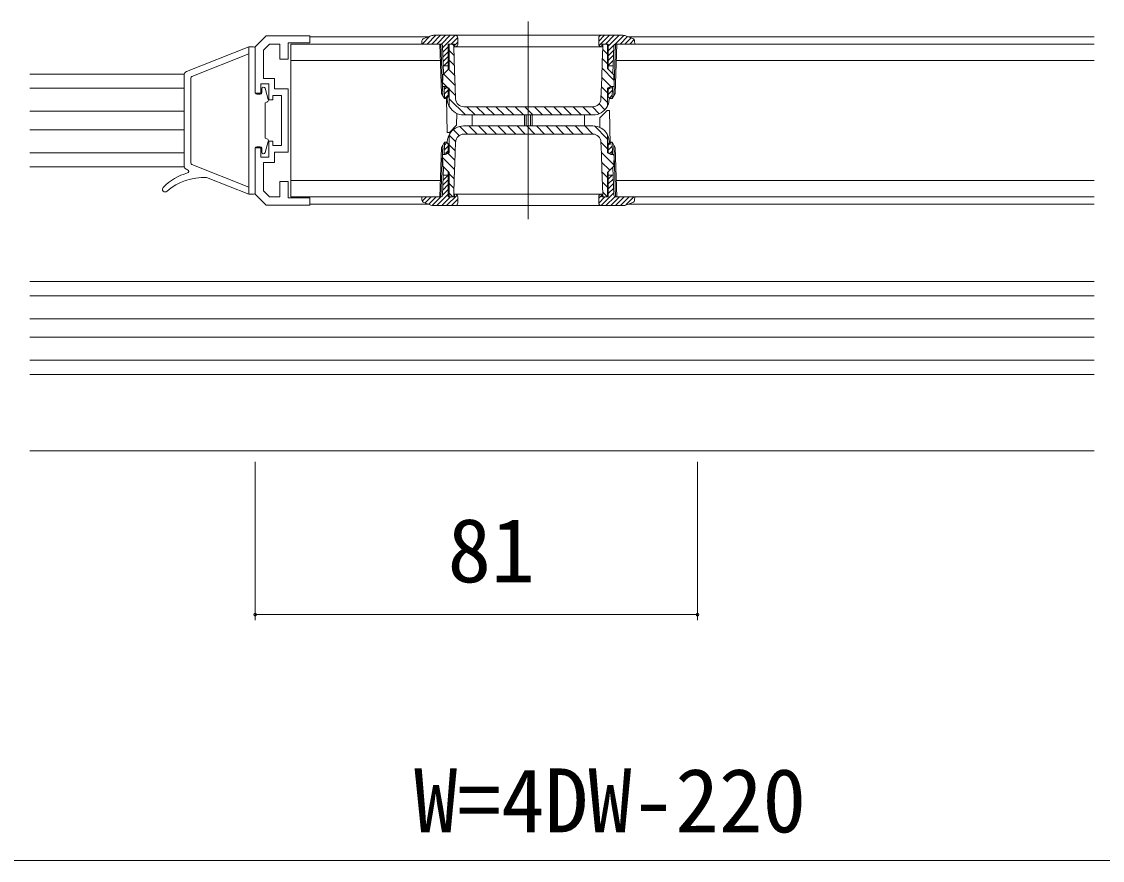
# Model space of a CAD drawing. Units: millimetres, scale not verified. Extents: x -2376 to -396, y -1680 to 1510.
# Drawn here: x -1855.4 to -1657.4, y -767.1 to -613.5 of the extents above; entities that cross this region are included whole.
import ezdxf
from ezdxf.enums import TextEntityAlignment as Align

# ---------------------------------------------------------------- set-up
doc = ezdxf.new("R2010")
doc.units = ezdxf.units.MM
doc.header["$LTSCALE"] = 8
for name, color, linetype, lineweight in [('0-3_YKK_11', 7, 'Continuous', 9), ('0-4_YKK_12', 2, 'Continuous', 9), ('0-7_YKK_13', 4, 'Continuous', 9), ('0-8_YKK_D', 6, 'Continuous', 9)]:
    doc.layers.add(name, color=color, linetype=linetype, lineweight=lineweight)
doc.styles.add('ＭＳ ゴシック', font='')
doc.styles.get('ＭＳ ゴシック').set_extended_font_data('MS Gothic')

msp = doc.modelspace()

# ---------------------------------------------------------------- linework, layer by layer
at = {"layer": '0-3_YKK_11'}
for p, q in [((-1810.591, -616.104), (-1812.591, -618.104)), ((-1811.091, -618.725), (-1809.97, -617.604)), ((-1802.591, -616.104), (-1810.591, -616.104)), ((-1809.97, -617.604), (-1808.091, -617.604)), ((-1808.091, -617.604), (-1808.091, -620.404)), ((-1806.591, -617.404), (-1802.591, -617.404)), ((-1806.591, -620.404), (-1806.591, -617.404)), ((-1802.591, -617.404), (-1802.591, -616.104)), ((-1812.591, -618.104), (-1812.591, -626.604)), ((-1811.091, -623.904), (-1811.091, -618.725)), ((-1808.091, -620.404), (-1806.591, -620.404)), ((-1811.591, -624.904), (-1810.091, -624.904)), ((-1811.591, -626.604), (-1811.591, -624.904)), ((-1809.091, -623.904), (-1811.091, -623.904)), ((-1810.091, -624.904), (-1810.091, -627.804)), ((-1809.091, -625.804), (-1809.091, -623.904)), ((-1812.591, -626.604), (-1811.591, -626.604)), ((-1809.391, -627.004), (-1807.791, -627.004)), ((-1809.391, -627.804), (-1809.391, -627.004)), ((-1806.591, -625.804), (-1809.091, -625.804)), ((-1807.791, -627.004), (-1807.791, -636.204)), ((-1806.591, -637.404), (-1806.591, -625.804)), ((-1810.091, -627.804), (-1809.391, -627.804)), ((-1810.091, -635.404), (-1810.091, -638.304)), ((-1809.391, -635.404), (-1810.091, -635.404)), ((-1809.391, -636.204), (-1809.391, -635.404)), ((-1812.591, -636.604), (-1812.591, -645.104)), ((-1811.591, -636.604), (-1812.591, -636.604)), ((-1811.591, -638.304), (-1811.591, -636.604)), ((-1807.791, -636.204), (-1809.391, -636.204)), ((-1810.091, -638.304), (-1811.591, -638.304)), ((-1811.091, -639.304), (-1809.091, -639.304)), ((-1811.091, -644.483), (-1811.091, -639.304)), ((-1809.091, -637.404), (-1806.591, -637.404)), ((-1809.091, -639.304), (-1809.091, -637.404)), ((-1808.091, -642.804), (-1808.091, -645.604)), ((-1806.591, -642.804), (-1808.091, -642.804)), ((-1806.591, -645.804), (-1806.591, -642.804)), ((-1812.591, -645.104), (-1810.591, -647.104)), ((-1809.97, -645.604), (-1811.091, -644.483)), ((-1810.591, -647.104), (-1802.591, -647.104)), ((-1808.091, -645.604), (-1809.97, -645.604)), ((-1802.591, -645.804), (-1806.591, -645.804)), ((-1802.591, -647.104), (-1802.591, -645.804))]:
    msp.add_line(p, q, dxfattribs=at)
at = {"layer": '0-4_YKK_12'}
for p, q in [((-1762.591, -613.504), (-1762.591, -649.704)), ((-1780.948, -616.304), (-1802.608, -616.304)), ((-1658.94, -616.304), (-1744.234, -616.304)), ((-1853.891, -623.104), (-1825.581, -623.104)), ((-1853.891, -625.704), (-1825.591, -625.704)), ((-1853.891, -629.904), (-1825.591, -629.904)), ((-1853.891, -633.304), (-1825.591, -633.304)), ((-1853.891, -637.504), (-1825.591, -637.504)), ((-1853.891, -640.104), (-1825.581, -640.104)), ((-1780.948, -646.904), (-1802.608, -646.904)), ((-1658.94, -646.904), (-1744.234, -646.904)), ((-1853.891, -661.104), (-1658.94, -661.104)), ((-1853.891, -663.704), (-1658.94, -663.704)), ((-1853.891, -667.904), (-1658.94, -667.904)), ((-1853.891, -671.304), (-1658.94, -671.304)), ((-1853.891, -675.504), (-1658.94, -675.504)), ((-1853.891, -678.104), (-1658.94, -678.104)), ((-1853.891, -692.104), (-1658.94, -692.104))]:
    msp.add_line(p, q, dxfattribs=at)
at = {"layer": '0-7_YKK_13'}
for p, q in [((-1806.091, -617.604), (-1806.091, -645.604)), ((-1778.791, -617.604), (-1806.091, -617.604)), ((-1782.071, -617.034), (-1782.091, -617.604)), ((-1782.091, -617.604), (-1778.581, -617.604)), ((-1780.599, -616.182), (-1782.021, -617.604)), ((-1781.737, -616.58), (-1780.252, -616.06)), ((-1779.537, -616.004), (-1781.137, -617.604)), ((-1778.653, -616.004), (-1780.253, -617.604)), ((-1779.921, -616.004), (-1745.261, -616.004)), ((-1777.77, -616.004), (-1779.37, -617.604)), ((-1778.791, -617.604), (-1778.474, -626.682)), ((-1778.591, -617.604), (-1778.261, -627.051)), ((-1776.886, -616.004), (-1778.498, -617.616)), ((-1776.002, -616.004), (-1778.268, -618.27)), ((-1777.241, -617.604), (-1777.241, -622.214)), ((-1777.241, -617.604), (-1776.091, -617.604)), ((-1777.091, -622.064), (-1777.091, -617.604)), ((-1775.504, -616.39), (-1776.718, -617.604)), ((-1776.241, -617.86), (-1776.497, -617.604)), ((-1776.241, -618.104), (-1776.241, -617.604)), ((-1775.491, -617.261), (-1776.091, -617.861)), ((-1776.091, -617.604), (-1776.091, -618.104)), ((-1775.491, -616.504), (-1775.491, -617.604)), ((-1748.601, -616.004), (-1749.691, -617.093)), ((-1749.691, -617.604), (-1749.691, -616.504)), ((-1747.718, -616.004), (-1749.602, -617.889)), ((-1749.091, -618.104), (-1749.091, -617.604)), ((-1749.091, -617.604), (-1747.941, -617.604)), ((-1748.941, -617.604), (-1748.941, -618.104)), ((-1746.834, -616.004), (-1748.434, -617.604)), ((-1748.091, -617.726), (-1748.213, -617.604)), ((-1748.091, -617.604), (-1748.091, -622.064)), ((-1745.95, -616.004), (-1747.941, -617.995)), ((-1747.941, -617.604), (-1747.941, -622.214)), ((-1746.921, -627.051), (-1746.591, -617.604)), ((-1746.708, -626.682), (-1746.391, -617.604)), ((-1745.082, -616.02), (-1746.675, -617.613)), ((-1746.601, -617.604), (-1743.091, -617.604)), ((-1658.94, -617.604), (-1746.391, -617.604)), ((-1744.418, -616.24), (-1745.782, -617.604)), ((-1744.931, -616.06), (-1743.445, -616.58)), ((-1743.763, -616.469), (-1744.898, -617.604)), ((-1743.191, -616.78), (-1744.014, -617.604)), ((-1743.092, -617.566), (-1743.13, -617.604)), ((-1743.091, -617.604), (-1743.111, -617.034)), ((-1825.213, -622.653), (-1813.791, -618.104)), ((-1824.202, -623.542), (-1813.791, -619.396)), ((-1812.591, -618.404), (-1812.591, -626.504)), ((-1778.1, -623.073), (-1778.281, -617.893)), ((-1777.241, -618.127), (-1778.238, -619.124)), ((-1777.241, -619.011), (-1778.208, -619.978)), ((-1776.184, -619.686), (-1777.091, -618.778)), ((-1776.076, -622.633), (-1776.241, -618.104)), ((-1749.091, -618.104), (-1776.091, -618.104)), ((-1748.941, -618.104), (-1749.044, -620.947)), ((-1748.091, -619.494), (-1748.96, -618.625)), ((-1746.892, -617.83), (-1747.941, -618.879)), ((-1746.931, -618.753), (-1747.941, -619.763)), ((-1747.082, -623.073), (-1746.901, -617.893)), ((-1806.091, -620.604), (-1778.686, -620.604)), ((-1777.241, -619.895), (-1778.178, -620.832)), ((-1777.241, -620.779), (-1778.066, -621.604)), ((-1776.117, -621.52), (-1777.091, -620.546)), ((-1749.044, -620.947), (-1749.148, -623.79)), ((-1748.091, -621.261), (-1749.022, -620.331)), ((-1746.963, -619.669), (-1747.941, -620.647)), ((-1746.995, -620.585), (-1747.941, -621.531)), ((-1747.027, -621.501), (-1747.13, -621.604)), ((-1746.496, -620.604), (-1658.94, -620.604)), ((-1825.591, -639.997), (-1825.591, -623.211)), ((-1778.254, -623.227), (-1778.291, -625.364)), ((-1777.091, -622.064), (-1778.254, -623.227)), ((-1777.241, -621.604), (-1778.151, -621.604)), ((-1775.983, -625.189), (-1778.1, -623.073)), ((-1776.05, -623.355), (-1777.216, -622.189)), ((-1775.973, -625.476), (-1776.076, -622.633)), ((-1746.911, -624.209), (-1749.084, -622.036)), ((-1746.928, -623.227), (-1748.091, -622.064)), ((-1747.941, -621.604), (-1747.031, -621.604)), ((-1746.891, -625.364), (-1746.928, -623.227)), ((-1824.391, -639.387), (-1824.391, -623.821)), ((-1778.291, -625.364), (-1777.734, -625.364)), ((-1777.438, -625.502), (-1778.279, -624.661)), ((-1777.734, -625.364), (-1777.091, -625.664)), ((-1775.894, -627.658), (-1775.973, -625.476)), ((-1749.148, -623.79), (-1749.289, -627.658)), ((-1748.091, -626.565), (-1749.208, -625.448)), ((-1747.5, -625.388), (-1749.146, -623.742)), ((-1748.091, -625.664), (-1747.448, -625.364)), ((-1747.448, -625.364), (-1746.891, -625.364)), ((-1747.24, -627.604), (-1747.162, -625.364)), ((-1812.291, -626.804), (-1811.691, -626.804)), ((-1811.391, -626.504), (-1811.391, -625.804)), ((-1810.803, -625.719), (-1810.207, -627.742)), ((-1777.942, -627.604), (-1778.474, -626.682)), ((-1778.012, -625.604), (-1777.241, -625.604)), ((-1777.647, -625.604), (-1777.999, -625.956)), ((-1777.241, -626.082), (-1777.97, -626.81)), ((-1777.241, -626.966), (-1777.879, -627.604)), ((-1777.43, -627.696), (-1777.437, -627.499)), ((-1777.241, -625.594), (-1777.241, -627.304)), ((-1777.091, -628.864), (-1777.091, -625.664)), ((-1775.917, -627.023), (-1777.091, -625.849)), ((-1748.091, -628.333), (-1749.27, -627.154)), ((-1748.091, -625.664), (-1748.091, -628.864)), ((-1747.941, -625.594), (-1747.941, -627.304)), ((-1747.595, -625.604), (-1747.941, -625.95)), ((-1747.17, -625.604), (-1747.941, -625.604)), ((-1747.187, -626.08), (-1747.941, -626.834)), ((-1747.641, -627.604), (-1747.941, -627.304)), ((-1747.746, -627.499), (-1747.752, -627.696)), ((-1747.219, -626.996), (-1747.734, -627.511)), ((-1746.708, -626.682), (-1747.24, -627.604)), ((-1810.791, -628.354), (-1810.454, -628.231)), ((-1810.791, -634.854), (-1810.791, -628.354)), ((-1777.566, -627.604), (-1777.458, -633.804)), ((-1777.374, -628.189), (-1777.43, -627.696)), ((-1774.104, -630.604), (-1777.091, -627.617)), ((-1774.395, -629.104), (-1750.787, -629.104)), ((-1772.336, -630.604), (-1773.836, -629.104)), ((-1770.569, -630.604), (-1772.069, -629.104)), ((-1768.801, -630.604), (-1770.301, -629.104)), ((-1767.033, -630.604), (-1768.533, -629.104)), ((-1765.265, -630.604), (-1766.765, -629.104)), ((-1763.497, -630.604), (-1764.997, -629.104)), ((-1761.73, -630.604), (-1763.23, -629.104)), ((-1759.962, -630.604), (-1761.462, -629.104)), ((-1758.194, -630.604), (-1759.694, -629.104)), ((-1756.426, -630.604), (-1757.926, -629.104)), ((-1754.659, -630.604), (-1756.159, -629.104)), ((-1752.891, -630.604), (-1754.391, -629.104)), ((-1751.123, -630.604), (-1752.623, -629.104)), ((-1749.589, -630.37), (-1750.855, -629.104)), ((-1748.549, -629.642), (-1749.632, -628.56)), ((-1747.752, -627.696), (-1747.808, -628.189)), ((-1747.641, -627.604), (-1747.24, -627.604)), ((-1775.68, -630.332), (-1775.718, -632.481)), ((-1750.75, -630.604), (-1774.432, -630.604)), ((-1772.891, -632.604), (-1772.891, -630.604)), ((-1763.291, -630.604), (-1763.291, -632.604)), ((-1762.991, -632.604), (-1762.991, -630.604)), ((-1762.191, -630.604), (-1762.191, -632.604)), ((-1761.891, -632.604), (-1761.891, -630.604)), ((-1752.291, -630.604), (-1752.291, -632.604)), ((-1749.495, -632.879), (-1749.464, -631.127)), ((-1748.141, -629.804), (-1749.464, -631.127)), ((-1747.724, -629.804), (-1748.141, -629.804)), ((-1747.616, -636.004), (-1747.724, -629.804)), ((-1777.041, -633.804), (-1775.718, -632.481)), ((-1775.244, -634.367), (-1776.33, -633.281)), ((-1773.74, -634.104), (-1775.152, -632.692)), ((-1774.432, -632.604), (-1750.75, -632.604)), ((-1771.972, -634.104), (-1773.472, -632.604)), ((-1770.204, -634.104), (-1771.704, -632.604)), ((-1768.436, -634.104), (-1769.936, -632.604)), ((-1766.669, -634.104), (-1768.169, -632.604)), ((-1764.901, -634.104), (-1766.401, -632.604)), ((-1763.133, -634.104), (-1764.633, -632.604)), ((-1761.365, -634.104), (-1762.865, -632.604)), ((-1759.597, -634.104), (-1761.097, -632.604)), ((-1757.83, -634.104), (-1759.33, -632.604)), ((-1756.062, -634.104), (-1757.562, -632.604)), ((-1754.294, -634.104), (-1755.794, -632.604)), ((-1752.526, -634.104), (-1754.026, -632.604)), ((-1750.758, -634.104), (-1752.259, -632.604)), ((-1748.091, -635.004), (-1750.478, -632.616)), ((-1810.791, -634.854), (-1810.454, -634.976)), ((-1777.458, -633.804), (-1777.041, -633.804)), ((-1777.43, -635.512), (-1777.374, -635.019)), ((-1777.091, -637.544), (-1777.091, -634.344)), ((-1775.89, -635.489), (-1777.088, -634.291)), ((-1750.787, -634.104), (-1774.395, -634.104)), ((-1748.091, -634.344), (-1748.091, -637.544)), ((-1747.808, -635.019), (-1747.752, -635.512)), ((-1812.591, -644.804), (-1812.591, -636.704)), ((-1812.291, -636.404), (-1811.691, -636.404)), ((-1811.391, -636.704), (-1811.391, -637.404)), ((-1810.803, -637.489), (-1810.207, -635.465)), ((-1778.474, -636.526), (-1778.791, -645.604)), ((-1778.261, -636.157), (-1778.591, -645.604)), ((-1778.474, -636.526), (-1777.942, -635.604)), ((-1777.942, -635.604), (-1778.02, -637.844)), ((-1777.241, -636.288), (-1777.992, -637.039)), ((-1777.491, -635.654), (-1777.96, -636.124)), ((-1777.541, -635.604), (-1777.942, -635.604)), ((-1777.241, -637.172), (-1777.673, -637.604)), ((-1777.541, -635.604), (-1777.241, -635.904)), ((-1777.437, -635.708), (-1777.43, -635.512)), ((-1777.241, -637.614), (-1777.241, -635.904)), ((-1775.953, -637.193), (-1777.091, -636.056)), ((-1776.034, -639.418), (-1775.894, -635.549)), ((-1749.289, -635.549), (-1749.209, -637.732)), ((-1748.091, -636.771), (-1749.288, -635.575)), ((-1747.388, -635.604), (-1747.941, -636.157)), ((-1747.215, -636.315), (-1747.941, -637.041)), ((-1747.752, -635.512), (-1747.746, -635.708)), ((-1747.186, -637.169), (-1747.621, -637.604)), ((-1747.24, -635.604), (-1747.162, -637.844)), ((-1747.24, -635.604), (-1746.708, -636.526)), ((-1746.591, -645.604), (-1746.921, -636.157)), ((-1746.391, -645.604), (-1746.708, -636.526)), ((-1778.291, -637.844), (-1778.254, -639.981)), ((-1777.734, -637.844), (-1778.291, -637.844)), ((-1776.077, -640.605), (-1778.281, -638.401)), ((-1778.012, -637.604), (-1777.241, -637.604)), ((-1777.091, -637.544), (-1777.734, -637.844)), ((-1776.015, -638.899), (-1777.282, -637.633)), ((-1746.924, -639.707), (-1749.221, -637.409)), ((-1749.209, -637.732), (-1749.106, -640.575)), ((-1747.673, -640.726), (-1749.154, -639.244)), ((-1747.448, -637.844), (-1748.091, -637.544)), ((-1747.17, -637.604), (-1747.941, -637.604)), ((-1746.891, -637.844), (-1747.448, -637.844)), ((-1746.893, -637.969), (-1747.019, -637.844)), ((-1746.928, -639.981), (-1746.891, -637.844)), ((-1825.213, -640.554), (-1824.98, -640.647)), ((-1824.202, -639.665), (-1813.791, -643.812)), ((-1778.1, -640.135), (-1778.281, -645.314)), ((-1778.254, -639.981), (-1777.091, -641.144)), ((-1777.241, -645.604), (-1777.241, -640.994)), ((-1777.091, -645.604), (-1777.091, -641.144)), ((-1776.139, -642.311), (-1777.091, -641.359)), ((-1776.138, -642.261), (-1776.034, -639.418)), ((-1749.106, -640.575), (-1748.941, -645.104)), ((-1748.091, -642.075), (-1749.087, -641.078)), ((-1748.091, -641.144), (-1746.928, -639.981)), ((-1747.941, -645.604), (-1747.941, -640.994)), ((-1747.082, -640.135), (-1746.901, -645.314)), ((-1821.22, -642.145), (-1813.791, -645.104)), ((-1778.686, -642.604), (-1806.091, -642.604)), ((-1777.241, -642.476), (-1778.216, -643.45)), ((-1777.253, -641.604), (-1778.184, -642.535)), ((-1778.137, -641.604), (-1778.152, -641.619)), ((-1777.241, -641.604), (-1778.151, -641.604)), ((-1776.202, -644.016), (-1777.091, -643.127)), ((-1776.241, -645.104), (-1776.138, -642.261)), ((-1748.091, -643.843), (-1749.021, -642.913)), ((-1747.201, -641.604), (-1747.941, -642.344)), ((-1747.941, -641.604), (-1747.031, -641.604)), ((-1747.007, -642.293), (-1747.941, -643.228)), ((-1746.977, -643.147), (-1747.941, -644.112)), ((-1658.94, -642.604), (-1746.496, -642.604)), ((-1813.791, -645.104), (-1812.891, -645.104)), ((-1777.241, -645.127), (-1779.318, -647.204)), ((-1777.241, -644.243), (-1778.28, -645.282)), ((-1777.241, -643.36), (-1778.248, -644.366)), ((-1775.618, -645.272), (-1777.55, -647.204)), ((-1776.382, -645.604), (-1777.091, -644.895)), ((-1776.241, -645.604), (-1776.241, -645.104)), ((-1776.091, -645.104), (-1776.091, -645.604)), ((-1776.091, -645.104), (-1749.091, -645.104)), ((-1749.091, -645.262), (-1749.691, -645.862)), ((-1746.917, -644.855), (-1749.261, -647.199)), ((-1749.091, -645.604), (-1749.091, -645.104)), ((-1748.097, -645.604), (-1748.954, -644.747)), ((-1748.941, -645.104), (-1748.941, -645.604)), ((-1746.947, -644.001), (-1747.941, -644.996)), ((-1778.791, -645.604), (-1806.091, -645.604)), ((-1782.091, -645.604), (-1782.071, -646.173)), ((-1778.581, -645.604), (-1782.091, -645.604)), ((-1781.253, -645.604), (-1782.022, -646.373)), ((-1780.252, -647.148), (-1781.737, -646.628)), ((-1780.369, -645.604), (-1781.482, -646.717)), ((-1779.485, -645.604), (-1780.828, -646.946)), ((-1778.601, -645.604), (-1780.17, -647.172)), ((-1745.261, -647.204), (-1779.921, -647.204)), ((-1776.834, -645.604), (-1778.434, -647.204)), ((-1776.091, -645.604), (-1777.241, -645.604)), ((-1775.491, -646.029), (-1776.666, -647.204)), ((-1775.491, -645.604), (-1775.491, -646.704)), ((-1749.691, -646.704), (-1749.691, -645.604)), ((-1748.549, -645.604), (-1749.689, -646.744)), ((-1747.941, -645.604), (-1749.091, -645.604)), ((-1746.745, -645.567), (-1748.382, -647.204)), ((-1745.898, -645.604), (-1747.498, -647.204)), ((-1745.014, -645.604), (-1746.614, -647.204)), ((-1743.091, -645.604), (-1746.601, -645.604)), ((-1658.94, -645.604), (-1746.391, -645.604)), ((-1744.13, -645.604), (-1745.73, -647.204)), ((-1743.445, -646.628), (-1744.931, -647.148)), ((-1743.246, -645.604), (-1744.714, -647.072)), ((-1743.201, -646.442), (-1743.324, -646.566)), ((-1743.111, -646.173), (-1743.091, -645.604))]:
    msp.add_line(p, q, dxfattribs=at)
for points in [[(-1813.791, -645.104), (-1813.791, -618.104), (-1812.891, -618.104)], [(-1777.241, -627.304), (-1777.541, -627.604), (-1777.942, -627.604), (-1778.02, -625.364)], [(-1777.023, -629.116), (-1777.024, -629.114), (-1777.05, -629.069), (-1777.114, -628.947), (-1777.209, -628.738), (-1777.303, -628.474), (-1777.374, -628.189)], [(-1747.808, -628.189), (-1747.832, -628.301), (-1747.968, -628.727), (-1748.073, -628.957), (-1748.135, -629.074), (-1748.157, -629.113), (-1748.159, -629.116)], [(-1777.374, -635.019), (-1777.35, -634.907), (-1777.214, -634.481), (-1777.109, -634.251), (-1777.047, -634.134), (-1777.025, -634.095), (-1777.023, -634.092)], [(-1748.159, -634.092), (-1748.158, -634.093), (-1748.132, -634.139), (-1748.068, -634.261), (-1747.973, -634.47), (-1747.879, -634.734), (-1747.808, -635.019)], [(-1747.941, -637.614), (-1747.941, -635.904), (-1747.641, -635.604), (-1747.24, -635.604)], [(-1748.091, -641.144), (-1748.091, -645.604), (-1748.941, -645.604)]]:
    msp.add_lwpolyline(points, dxfattribs=at)
for centre, radius, start, end in [((-1781.571, -617.052), 0.5, 109.29004, 178), ((-1779.921, -617.004), 1, 90, 109.29008), ((-1778.581, -617.904), 0.3, 2, 90), ((-1775.991, -616.504), 0.5, 0, 90), ((-1775.991, -617.604), 0.5, 270, 0), ((-1749.191, -616.504), 0.5, 90, 180), ((-1749.191, -617.604), 0.5, 180, 270), ((-1746.601, -617.904), 0.3, 90, 178), ((-1745.261, -617.004), 1, 70.7099, 90), ((-1743.611, -617.052), 0.5, 2, 70.70995), ((-1812.891, -618.404), 0.3, 0, 90), ((-1824.991, -623.211), 0.6, 111.71764, 180), ((-1824.091, -623.821), 0.3, 111.71764, 180), ((-1811.091, -625.804), 0.3, 16.4115, 180), ((-1812.291, -626.504), 0.3, 180, 270), ((-1811.691, -626.504), 0.3, 270, 0), ((-1810.591, -627.855), 0.4, 290, 16.4115), ((-1776.591, -628.864), 0.5, 180, 210.27167), ((-1774.432, -627.604), 3, 210.27167, 270), ((-1774.395, -627.604), 1.5, 182.08255, 270), ((-1750.787, -627.604), 1.5, 270, 357.91743), ((-1750.75, -627.604), 3, 270, 329.72832), ((-1748.591, -628.864), 0.5, 329.72832, 0), ((-1774.432, -635.604), 3, 90, 149.72832), ((-1750.75, -635.604), 3, 30.27167, 90), ((-1810.591, -635.352), 0.4, 343.58849, 70), ((-1776.591, -634.344), 0.5, 149.72832, 180), ((-1774.395, -635.604), 1.5, 90, 177.91743), ((-1750.787, -635.604), 1.5, 2.08255, 90), ((-1748.591, -634.344), 0.5, 0, 30.27167), ((-1812.291, -636.704), 0.3, 90, 180), ((-1811.691, -636.704), 0.3, 0, 90), ((-1811.091, -637.404), 0.3, 180, 343.58849), ((-1822.291, -650.838), 10, 105.77261, 135.70578), ((-1824.991, -639.997), 0.6, 180, 248.28235), ((-1825.091, -640.926), 0.3, 285.77261, 68.28235), ((-1824.091, -639.387), 0.3, 180, 248.28235), ((-1824.091, -639.387), 0.3, 180, 248.28235), ((-1822.123, -652.058), 10, 86.60471, 131.57935), ((-1821.59, -643.074), 1, 68.28235, 86.60471), ((-1829.091, -644.204), 0.5, 135.70578, 311.57935), ((-1812.891, -644.804), 0.3, 270, 0), ((-1778.581, -645.304), 0.3, 270, 358), ((-1775.991, -645.604), 0.5, 0, 90), ((-1749.191, -645.604), 0.5, 90, 180), ((-1746.601, -645.304), 0.3, 182, 270), ((-1781.571, -646.156), 0.5, 182, 250.70995), ((-1779.921, -646.204), 1, 250.7099, 270), ((-1775.991, -646.704), 0.5, 270, 0), ((-1749.191, -646.704), 0.5, 180, 270), ((-1745.261, -646.204), 1, 270, 289.29008), ((-1743.611, -646.156), 0.5, 289.29004, 358)]:
    msp.add_arc(centre, radius, start, end, dxfattribs=at)
at = {"layer": '0-8_YKK_D'}
for p, q in [((-1812.591, -694.104), (-1812.591, -723.104)), ((-1731.591, -694.104), (-1731.591, -723.104)), ((-1731.591, -722.104), (-1812.591, -722.104)), ((-1278.591, -767.104), (-2237.591, -767.104))]:
    msp.add_line(p, q, dxfattribs=at)
for centre, start, end in [((-1812.591, -722.104), 0, 180), ((-1812.591, -722.104), 180, 0), ((-1731.591, -722.104), 0, 180), ((-1731.591, -722.104), 180, 0)]:
    msp.add_arc(centre, 0.25, start, end, dxfattribs=at)

# ---------------------------------------------------------------- texts
at = {"layer": '0-8_YKK_D', "color": 4, "style": 'ＭＳ ゴシック'}
for s, p in [('81', (-1777.371, -719.704)), ('W=4DW-220', (-1783.531, -765.504))]:
    msp.add_text(s, height=11.73, dxfattribs=at).set_placement(p, align=Align.BOTTOM_LEFT)

doc.saveas('drawing.dxf')
